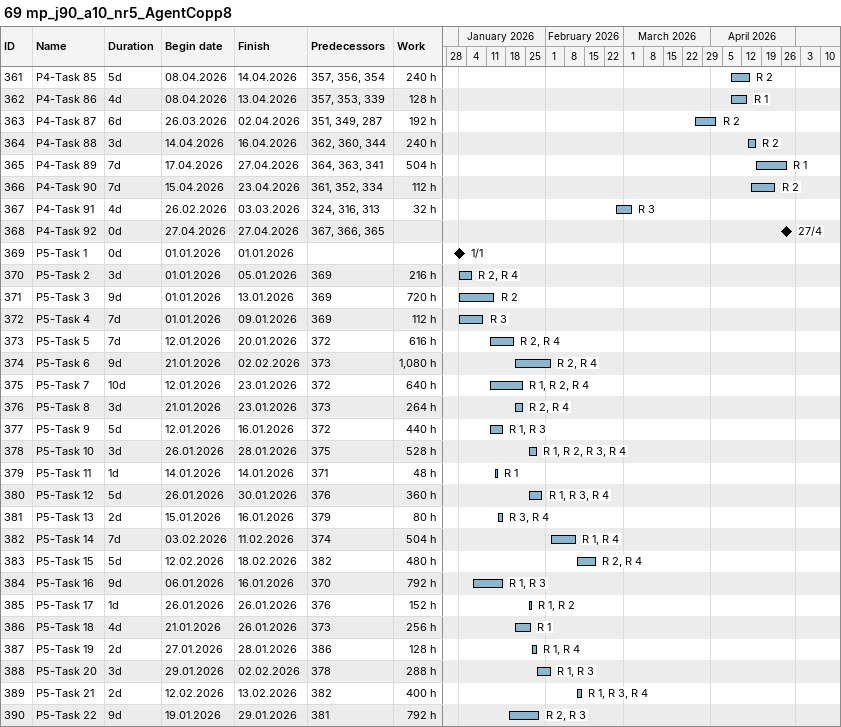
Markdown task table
69 mp_j90_a10_nr5_AgentCopp8

| ID | Task | Duration | Start | Finish | Predecessors | Resources | Work (h) |
|---|---|---|---|---|---|---|---|
| 361 | P4-Task 85 | 5d | 2026-04-08 | 2026-04-14 | 357, 356, 354 | R 2 | 240 |
| 362 | P4-Task 86 | 4d | 2026-04-08 | 2026-04-13 | 357, 353, 339 | R 1 | 128 |
| 363 | P4-Task 87 | 6d | 2026-03-26 | 2026-04-02 | 351, 349, 287 | R 2 | 192 |
| 364 | P4-Task 88 | 3d | 2026-04-14 | 2026-04-16 | 362, 360, 344 | R 2 | 240 |
| 365 | P4-Task 89 | 7d | 2026-04-17 | 2026-04-27 | 364, 363, 341 | R 1 | 504 |
| 366 | P4-Task 90 | 7d | 2026-04-15 | 2026-04-23 | 361, 352, 334 | R 2 | 112 |
| 367 | P4-Task 91 | 4d | 2026-02-26 | 2026-03-03 | 324, 316, 313 | R 3 | 32 |
| 368 | P4-Task 92 | 0d | 2026-04-27 | 2026-04-27 | 367, 366, 365 |  |  |
| 369 | P5-Task 1 | 0d | 2026-01-01 | 2026-01-01 |  |  |  |
| 370 | P5-Task 2 | 3d | 2026-01-01 | 2026-01-05 | 369 | R 2, R 4 | 216 |
| 371 | P5-Task 3 | 9d | 2026-01-01 | 2026-01-13 | 369 | R 2 | 720 |
| 372 | P5-Task 4 | 7d | 2026-01-01 | 2026-01-09 | 369 | R 3 | 112 |
| 373 | P5-Task 5 | 7d | 2026-01-12 | 2026-01-20 | 372 | R 2, R 4 | 616 |
| 374 | P5-Task 6 | 9d | 2026-01-21 | 2026-02-02 | 373 | R 2, R 4 | 1080 |
| 375 | P5-Task 7 | 10d | 2026-01-12 | 2026-01-23 | 372 | R 1, R 2, R 4 | 640 |
| 376 | P5-Task 8 | 3d | 2026-01-21 | 2026-01-23 | 373 | R 2, R 4 | 264 |
| 377 | P5-Task 9 | 5d | 2026-01-12 | 2026-01-16 | 372 | R 1, R 3 | 440 |
| 378 | P5-Task 10 | 3d | 2026-01-26 | 2026-01-28 | 375 | R 1, R 2, R 3, R 4 | 528 |
| 379 | P5-Task 11 | 1d | 2026-01-14 | 2026-01-14 | 371 | R 1 | 48 |
| 380 | P5-Task 12 | 5d | 2026-01-26 | 2026-01-30 | 376 | R 1, R 3, R 4 | 360 |
| 381 | P5-Task 13 | 2d | 2026-01-15 | 2026-01-16 | 379 | R 3, R 4 | 80 |
| 382 | P5-Task 14 | 7d | 2026-02-03 | 2026-02-11 | 374 | R 1, R 4 | 504 |
| 383 | P5-Task 15 | 5d | 2026-02-12 | 2026-02-18 | 382 | R 2, R 4 | 480 |
| 384 | P5-Task 16 | 9d | 2026-01-06 | 2026-01-16 | 370 | R 1, R 3 | 792 |
| 385 | P5-Task 17 | 1d | 2026-01-26 | 2026-01-26 | 376 | R 1, R 2 | 152 |
| 386 | P5-Task 18 | 4d | 2026-01-21 | 2026-01-26 | 373 | R 1 | 256 |
| 387 | P5-Task 19 | 2d | 2026-01-27 | 2026-01-28 | 386 | R 1, R 4 | 128 |
| 388 | P5-Task 20 | 3d | 2026-01-29 | 2026-02-02 | 378 | R 1, R 3 | 288 |
| 389 | P5-Task 21 | 2d | 2026-02-12 | 2026-02-13 | 382 | R 1, R 3, R 4 | 400 |
| 390 | P5-Task 22 | 9d | 2026-01-19 | 2026-01-29 | 381 | R 2, R 3 | 792 |
